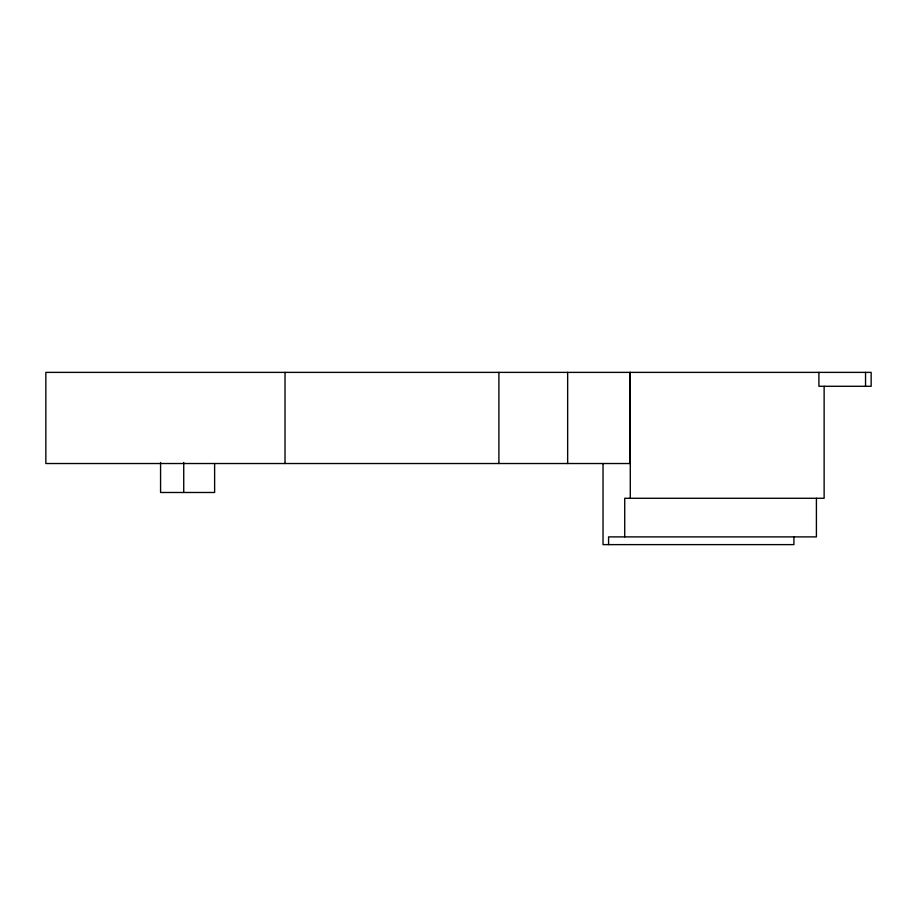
<?xml version="1.0" encoding="UTF-8"?>
<svg xmlns="http://www.w3.org/2000/svg" width="917" height="917" viewBox="0 0 917 917"><rect width="100%" height="100%" fill="white"/><g stroke="black" fill="none" stroke-linecap="round" stroke-linejoin="round"><path stroke-width="1.38" d="M630.277 463.521L45.85 463.521L45.85 372.382L871.15 372.382L871.15 386.286L818.904 386.286L818.904 372.382M865.545 372.382L865.545 386.286M824.131 386.286L824.131 498.275L624.729 498.275L624.729 536.892M816.405 498.275L816.405 536.892L608.579 536.892L608.579 544.618M793.916 536.892L793.916 544.618L603.031 544.618L603.031 463.521M630.277 372.382L630.277 498.275M630.025 372.382L630.025 463.521M567.657 372.382L567.657 463.521M498.905 372.382L498.905 463.521M285.027 372.382L285.027 463.521M214.624 463.521L214.624 492.486L160.567 492.486L160.567 462.455M183.732 462.455L183.732 492.486"/></g></svg>
